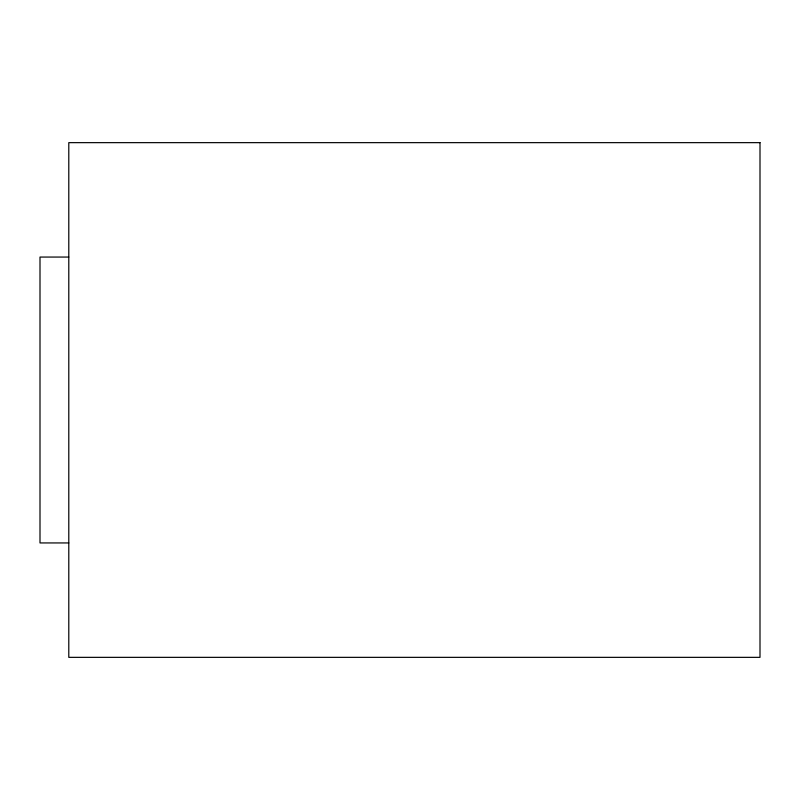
<?xml version="1.0" encoding="UTF-8"?>
<svg xmlns="http://www.w3.org/2000/svg" width="800" height="800" viewBox="0 0 800 800"><rect width="100%" height="100%" fill="white"/><g stroke="black" fill="none" stroke-linecap="round" stroke-linejoin="round"><path stroke-width="1.2" d="M68.79 257.06L40 257.06L40 542.94L68.79 542.94M760 142.65L68.79 142.65L68.79 657.35L760 657.35L760 142.65"/></g></svg>
